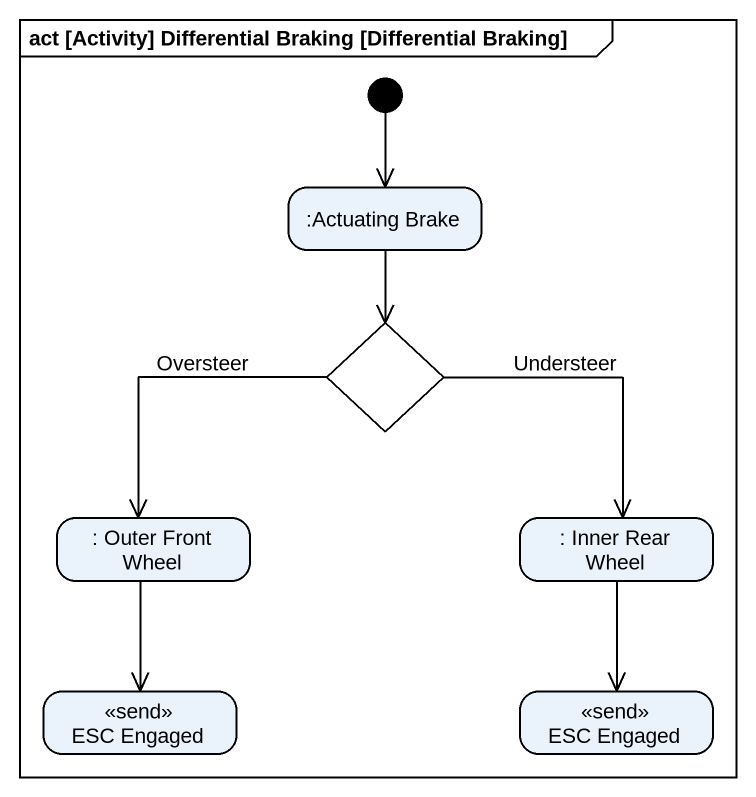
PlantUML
@startuml
mainframe act [Activity] Differential Braking [Differential Braking]
hide empty description
state ":Actuating Brake" as Actuating_Brake
state choice1 <<choice>>
state ": Outer Front Wheel" as Outer_Front_Wheel
state ": Inner Rear Wheel" as Inner_Rear_Wheel
state "ESC Engaged" as ESC_Engaged <<send>>
state "ESC Engaged" as ESC_Engaged_2 <<send>>
[*] --> Actuating_Brake
Actuating_Brake --> choice1
choice1 --> Outer_Front_Wheel : Oversteer
choice1 --> Inner_Rear_Wheel : Understeer
Outer_Front_Wheel --> ESC_Engaged
Inner_Rear_Wheel --> ESC_Engaged_2
@enduml
